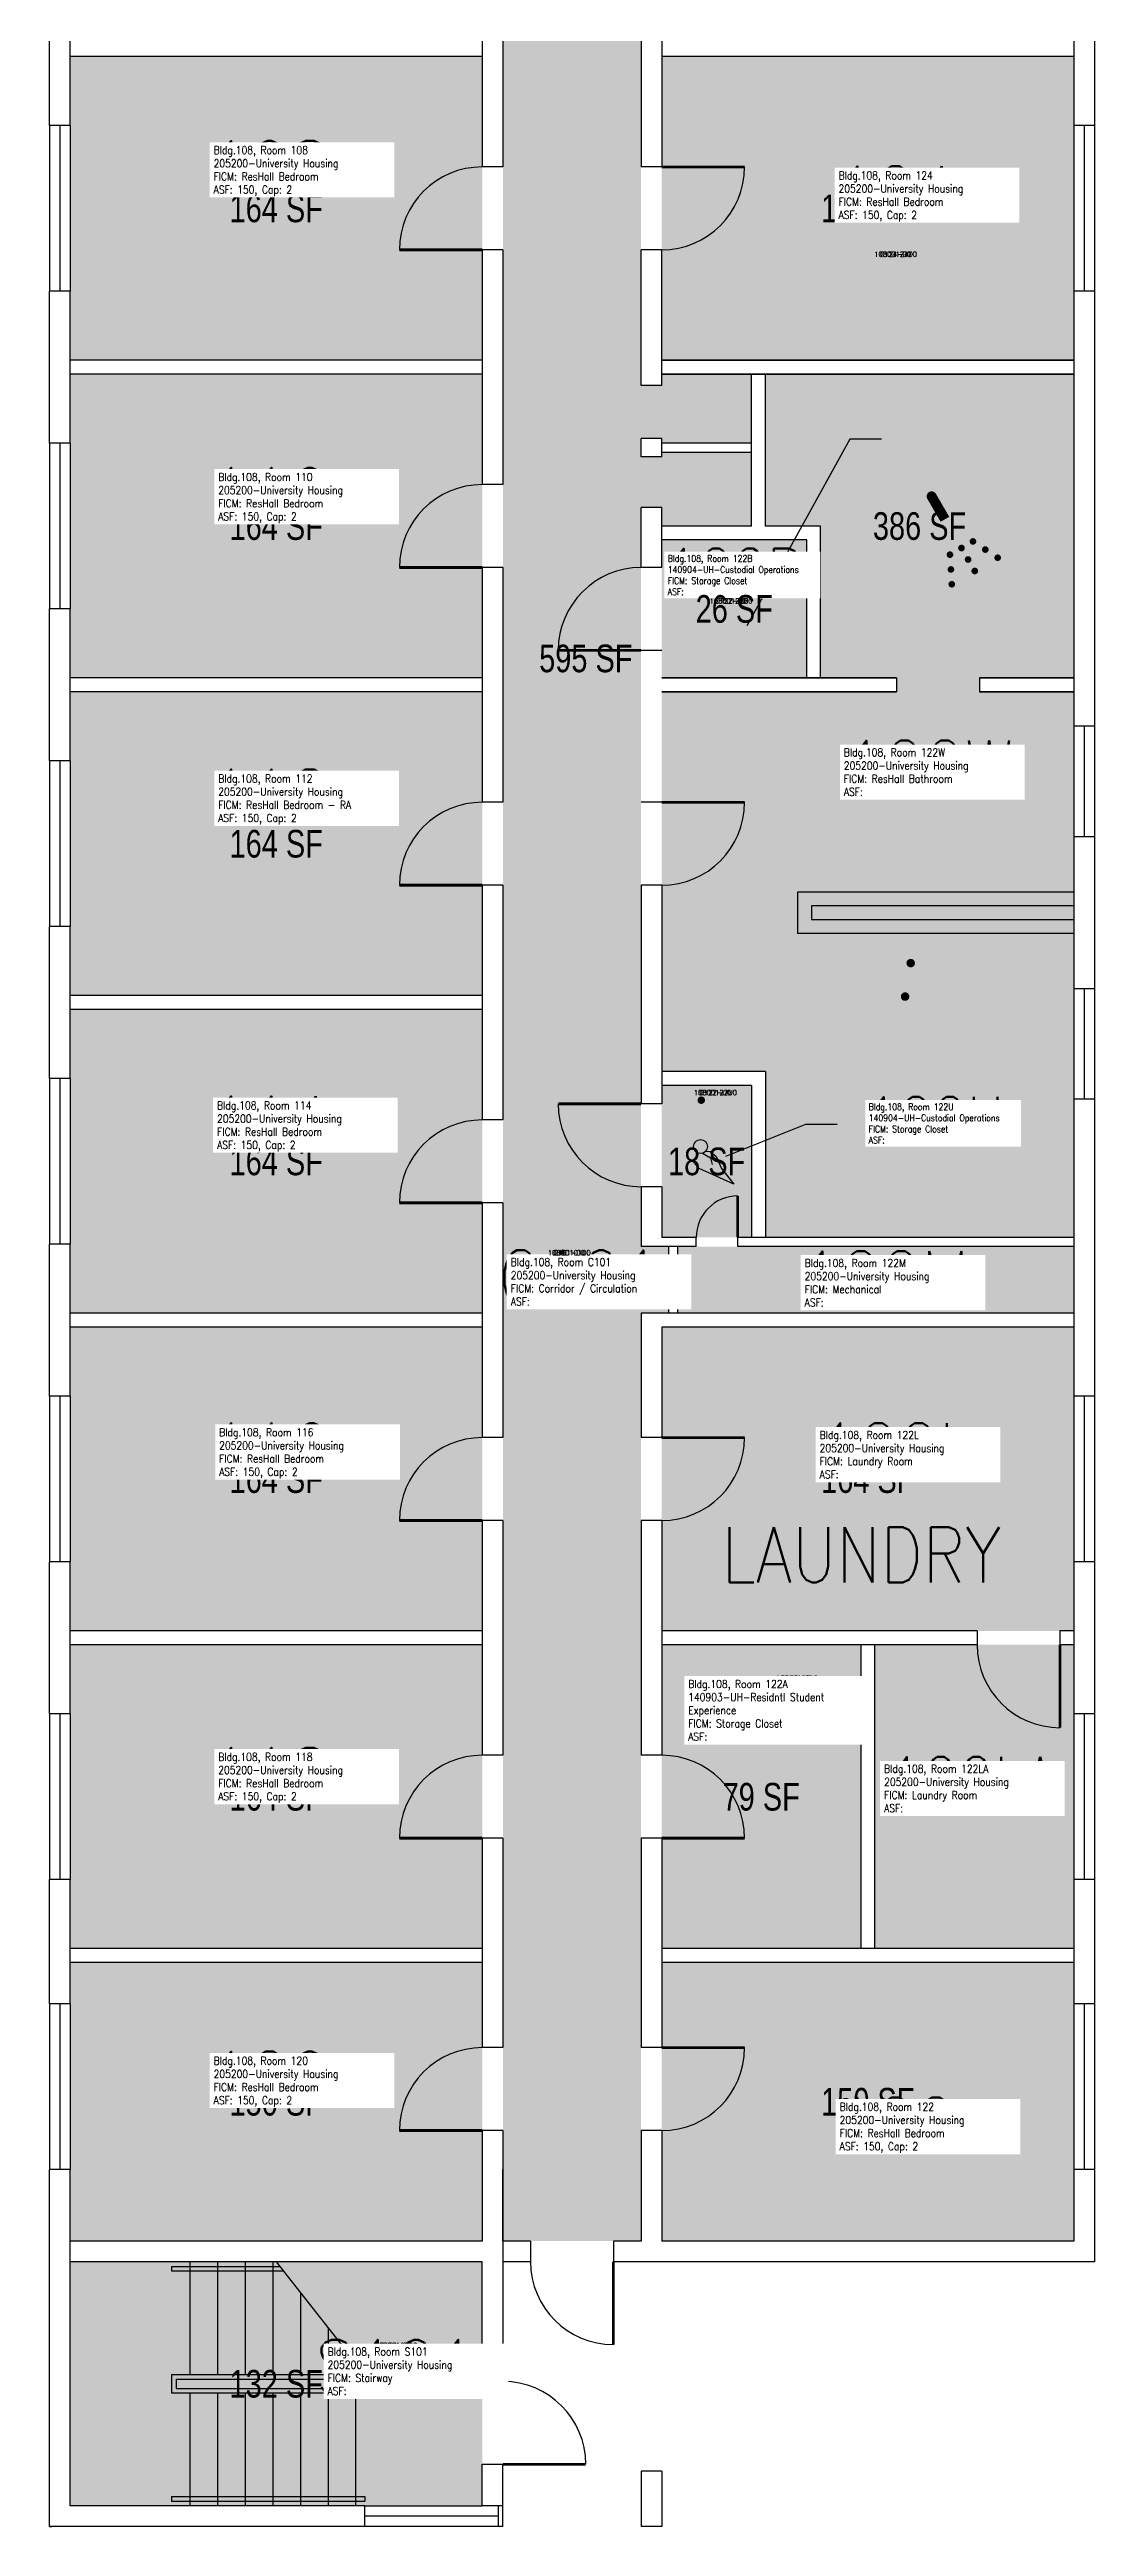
# Model space of a CAD drawing. Header units: inches. Extents: x -394 to 1224, y 0 to 3729.
# Drawn here: x 0 to 454, y 0 to 1076 of the extents above; entities that cross this region are included whole.
import ezdxf
from ezdxf.enums import TextEntityAlignment as Align

# ---------------------------------------------------------------- set-up
doc = ezdxf.new("R2010")
doc.units = ezdxf.units.IN
doc.header["$LTSCALE"] = 0.25
doc.header["$MEASUREMENT"] = 0
doc.layers.get('0').update_dxf_attribs({"linetype": 'CONTINUOUS'})
for name, color, linetype in [('A-DOOR', 2, 'CONTINUOUS'), ('A-FLOR', 3, 'CONTINUOUS'), ('A-GLAZ', 1, 'CONTINUOUS'), ('A-GLAZ-SILL', 2, 'CONTINUOUS'), ('A-IDEN-ICON', 4, 'CONTINUOUS'), ('A-IDEN-RNUM', 7, 'CONTINUOUS'), ('A-IDEN-SNUM', 4, 'CONTINUOUS'), ('A-IDEN-TEXT', 4, 'CONTINUOUS'), ('A-IDEN-VNUM', 4, 'CONTINUOUS'), ('A-WALL', 5, 'CONTINUOUS'), ('AREA-TEXT', 3, 'CONTINUOUS'), ('Rooms-Category-Color', 7, 'CONTINUOUS'), ('Rooms-College-Color', 7, 'CONTINUOUS'), ('Rooms-Department-Color', 7, 'CONTINUOUS'), ('Rooms-Division-Color', 7, 'CONTINUOUS'), ('Rooms-Information', 7, 'CONTINUOUS')]:
    doc.layers.add(name, color=color, linetype=linetype)
doc.styles.add('AREA', font='arial.ttf', dxfattribs={"width": 0.75, "height": 12})
doc.styles.add('ROOMSNUMBER', font='SIMPLEX.shx', dxfattribs={"height": 0.18})
doc.styles.add('ROOMVNUMBER', font='simplex.shx', dxfattribs={"width": 0.85})

# ---------------------------------------------------------------- blocks, each defined once
blk = doc.blocks.new('Cpshower')
at = {"color": 0, "linetype": 'ByBlock'}
blk.add_lwpolyline([(-0.015, 0.0396, 0, 0.06, 0), (0.005, 0.005, 0.06, 0.06, 0)], format="xyseb", dxfattribs=at)
for points, const_width in [([(-0.0319, 0.0624, 1), (-0.0281, 0.0689, 1)], 0.0075), ([(0.0302, -0.0036, 1), (0.0345, -0.0011, 1)], 0.005), ([(-0.0045, -0.0236, 1), (-0.0002, -0.0211, 1)], 0.005), ([(0.0128, -0.0136, 1), (0.0172, -0.0111, 1)], 0.005), ([(0.0228, -0.0309, 1), (0.0272, -0.0284, 1)], 0.005), ([(0.0488, -0.0159, 1), (0.0531, -0.0134, 1)], 0.005), ([(0.0675, -0.0282, 1), (0.0718, -0.0257, 1)], 0.005), ([(-0.0031, -0.0459, 1), (0.0012, -0.0434, 1)], 0.005), ([(-0.0018, -0.0682, 1), (0.0025, -0.0657, 1)], 0.005), ([(0.0328, -0.0482, 1), (0.0372, -0.0457, 1)], 0.005)]:
    blk.add_lwpolyline(points, format="xyb", close=True, dxfattribs=dict(at, const_width=const_width))
at = {"color": 0, "linetype": 'ByBlock', "const_width": 0.015}
blk.add_lwpolyline([(-0.01, 0.031), (-0.03, 0.0656)], dxfattribs=at)
blk = doc.blocks.new('Cpbath')
at = {"color": 0, "linetype": 'ByBlock', "const_width": 0.0127}
for points in [[(0.0571, 0.0168, 0.861492), (-0.0551, 0, 1)], [(0.0571, 0.0168, 0.729002), (-0.0084, -0.0042, 1)], [(-0.0551, 0, 0.726902), (0.0487, -0.0337, 1)], [(-0.0084, -0.0042, 0.609468), (0.0487, -0.0337, 1)]]:
    blk.add_lwpolyline(points, format="xyb", dxfattribs=at)
at = {"color": 0, "linetype": 'ByBlock', "const_width": 0.00637}
for points in [[(0.0544, 0.0152, 1), (0.0599, 0.0184, 1)], [(0.0459, -0.0353, 1), (0.0515, -0.0321, 1)]]:
    blk.add_lwpolyline(points, format="xyb", close=True, dxfattribs=at)
blk = doc.blocks.new('Cpcust')
at = {"color": 0, "linetype": 'ByBlock'}
for p, q in [((0.0171, -0.0639), (0.02, -0.0466)), ((0.0262, -0.0408), (0.0446, -0.0406)), ((0.0297, -0.0341), (0.0376, -0.0302)), ((0.0376, -0.0302), (0.0533, -0.0324)), ((0.0446, -0.0406), (0.0543, -0.0505)), ((0.0533, -0.0324), (0.0745, -0.0479)), ((0.0745, -0.0479), (0.1117, -0.0625)), ((0.0358, -0.0705), (0.0171, -0.0639)), ((0.1117, -0.0625), (0.0358, -0.0705))]:
    blk.add_line(p, q, dxfattribs=at)
at = {"color": 0, "linetype": 'ByBlock', "const_width": 0.0075}
blk.add_lwpolyline([(-0.0332, 0.0481, 1), (-0.0268, 0.0519, 1)], format="xyb", close=True, dxfattribs=at)
at = {"color": 0, "linetype": 'ByBlock', "const_width": 0.015}
blk.add_lwpolyline([(-0.03, 0.05), (0.01, -0.0193)], dxfattribs=at)
at = {"color": 0, "linetype": 'ByBlock'}
blk.add_circle((0.0158, -0.0313), 0.0141, dxfattribs=at)

msp = doc.modelspace()

# ---------------------------------------------------------------- hatches: boundary and pattern name
at = {"layer": 'Rooms-Category-Color', "true_color": 0xadadad}
for points in [[(197, 1499), (197, 155), (197, 155), (197, 124), (257, 124), (257, 527), (269, 527), (269, 556), (257, 556), (257, 877), (266, 877), (266, 869), (305, 869), (305, 901), (266, 901), (266, 899), (257, 899), (257, 907), (266, 907), (266, 905), (305, 905), (305, 935), (266, 935), (266, 930), (257, 930), (257, 1499)], [(445, 556), (273, 556), (273, 527), (445, 527)], [(188, 115), (9, 115), (9, 9), (137, 9), (188, 9)]]:
    msp.add_hatch(color=253, dxfattribs=at).paths.add_polyline_path(points)
at = {"layer": 'Rooms-Category-Color', "true_color": 0x728ef3}
for points in [[(188, 1073), (9, 1073), (9, 1043), (9, 971), (9, 941), (188, 941)], [(445, 971), (445, 1043), (445, 1073), (266, 1073), (266, 941), (445, 941)], [(188, 935), (9, 935), (9, 905), (9, 833), (9, 803), (188, 803)], [(404, 797), (445, 797), (445, 782), (445, 734), (445, 668), (445, 620), (445, 560), (311, 560), (311, 632), (266, 632), (266, 797), (368, 797), (368, 803), (335, 803), (335, 869), (311, 869), (311, 935), (445, 935), (445, 803), (404, 803)], [(329, 803), (266, 803), (266, 863), (329, 863)], [(188, 797), (9, 797), (9, 767), (9, 695), (9, 665), (188, 665)], [(188, 659), (9, 659), (9, 629), (9, 557), (9, 527), (188, 527)], [(305, 560), (266, 560), (266, 626), (305, 626)], [(188, 521), (9, 521), (9, 491), (9, 419), (9, 389), (188, 389)], [(445, 419), (445, 491), (445, 521), (266, 521), (266, 389), (445, 389)], [(188, 383), (9, 383), (9, 353), (9, 281), (9, 251), (188, 251)], [(352.5, 383), (266, 383), (266, 251), (352.5, 251)], [(445, 383), (358.5, 383), (358.5, 251), (445, 251)], [(188, 245), (9, 245), (9, 227), (9, 155), (9, 124), (188, 124)], [(445, 245), (266, 245), (266, 124), (445, 124), (445, 155), (445, 227)]]:
    msp.add_hatch(color=171, dxfattribs=at).paths.add_polyline_path(points)
at = {"layer": 'Rooms-College-Color', "true_color": 0xadadad}
for points in [[(197, 1499), (197, 155), (197, 155), (197, 124), (257, 124), (257, 527), (269, 527), (269, 556), (257, 556), (257, 877), (266, 877), (266, 869), (305, 869), (305, 901), (266, 901), (266, 899), (257, 899), (257, 907), (266, 907), (266, 905), (305, 905), (305, 935), (266, 935), (266, 930), (257, 930), (257, 1499)], [(188, 1073), (9, 1073), (9, 1043), (9, 971), (9, 941), (188, 941)], [(445, 971), (445, 1043), (445, 1073), (266, 1073), (266, 941), (445, 941)], [(188, 935), (9, 935), (9, 905), (9, 833), (9, 803), (188, 803)], [(404, 797), (445, 797), (445, 782), (445, 734), (445, 668), (445, 620), (445, 560), (311, 560), (311, 632), (266, 632), (266, 797), (368, 797), (368, 803), (335, 803), (335, 869), (311, 869), (311, 935), (445, 935), (445, 803), (404, 803)], [(329, 803), (266, 803), (266, 863), (329, 863)], [(188, 797), (9, 797), (9, 767), (9, 695), (9, 665), (188, 665)], [(188, 659), (9, 659), (9, 629), (9, 557), (9, 527), (188, 527)], [(305, 560), (266, 560), (266, 626), (305, 626)], [(445, 556), (273, 556), (273, 527), (445, 527)], [(188, 521), (9, 521), (9, 491), (9, 419), (9, 389), (188, 389)], [(445, 419), (445, 491), (445, 521), (266, 521), (266, 389), (445, 389)], [(188, 383), (9, 383), (9, 353), (9, 281), (9, 251), (188, 251)], [(352.5, 383), (266, 383), (266, 251), (352.5, 251)], [(445, 383), (358.5, 383), (358.5, 251), (445, 251)], [(188, 245), (9, 245), (9, 227), (9, 155), (9, 124), (188, 124)], [(445, 245), (266, 245), (266, 124), (445, 124), (445, 155), (445, 227)], [(188, 115), (9, 115), (9, 9), (137, 9), (188, 9)]]:
    msp.add_hatch(color=253, dxfattribs=at).paths.add_polyline_path(points)
at = {"layer": 'Rooms-Department-Color', "true_color": 0xacacac}
for points in [[(197, 1499), (197, 155), (197, 155), (197, 124), (257, 124), (257, 527), (269, 527), (269, 556), (257, 556), (257, 877), (266, 877), (266, 869), (305, 869), (305, 901), (266, 901), (266, 899), (257, 899), (257, 907), (266, 907), (266, 905), (305, 905), (305, 935), (266, 935), (266, 930), (257, 930), (257, 1499)], [(445, 556), (273, 556), (273, 527), (445, 527)], [(188, 115), (9, 115), (9, 9), (137, 9), (188, 9)]]:
    msp.add_hatch(color=253, dxfattribs=at).paths.add_polyline_path(points)
at = {"layer": 'Rooms-Department-Color', "true_color": 0x604aed}
for points in [[(188, 1073), (9, 1073), (9, 1043), (9, 971), (9, 941), (188, 941)], [(445, 971), (445, 1043), (445, 1073), (266, 1073), (266, 941), (445, 941)], [(188, 935), (9, 935), (9, 905), (9, 833), (9, 803), (188, 803)], [(404, 797), (445, 797), (445, 782), (445, 734), (445, 668), (445, 620), (445, 560), (311, 560), (311, 632), (266, 632), (266, 797), (368, 797), (368, 803), (335, 803), (335, 869), (311, 869), (311, 935), (445, 935), (445, 803), (404, 803)], [(329, 803), (266, 803), (266, 863), (329, 863)], [(188, 797), (9, 797), (9, 767), (9, 695), (9, 665), (188, 665)], [(188, 659), (9, 659), (9, 629), (9, 557), (9, 527), (188, 527)], [(305, 560), (266, 560), (266, 626), (305, 626)], [(188, 521), (9, 521), (9, 491), (9, 419), (9, 389), (188, 389)], [(445, 419), (445, 491), (445, 521), (266, 521), (266, 389), (445, 389)], [(188, 383), (9, 383), (9, 353), (9, 281), (9, 251), (188, 251)], [(352.5, 383), (266, 383), (266, 251), (352.5, 251)], [(445, 383), (358.5, 383), (358.5, 251), (445, 251)], [(188, 245), (9, 245), (9, 227), (9, 155), (9, 124), (188, 124)], [(445, 245), (266, 245), (266, 124), (445, 124), (445, 155), (445, 227)]]:
    msp.add_hatch(color=173, dxfattribs=at).paths.add_polyline_path(points)
at = {"layer": 'Rooms-Division-Color', "true_color": 0xadadad}
for points in [[(197, 1499), (197, 155), (197, 155), (197, 124), (257, 124), (257, 527), (269, 527), (269, 556), (257, 556), (257, 877), (266, 877), (266, 869), (305, 869), (305, 901), (266, 901), (266, 899), (257, 899), (257, 907), (266, 907), (266, 905), (305, 905), (305, 935), (266, 935), (266, 930), (257, 930), (257, 1499)], [(445, 556), (273, 556), (273, 527), (445, 527)], [(188, 115), (9, 115), (9, 9), (137, 9), (188, 9)]]:
    msp.add_hatch(color=253, dxfattribs=at).paths.add_polyline_path(points)
at = {"layer": 'Rooms-Division-Color', "true_color": 0x604aed}
for points in [[(188, 1073), (9, 1073), (9, 1043), (9, 971), (9, 941), (188, 941)], [(445, 971), (445, 1043), (445, 1073), (266, 1073), (266, 941), (445, 941)], [(188, 935), (9, 935), (9, 905), (9, 833), (9, 803), (188, 803)], [(404, 797), (445, 797), (445, 782), (445, 734), (445, 668), (445, 620), (445, 560), (311, 560), (311, 632), (266, 632), (266, 797), (368, 797), (368, 803), (335, 803), (335, 869), (311, 869), (311, 935), (445, 935), (445, 803), (404, 803)], [(329, 803), (266, 803), (266, 863), (329, 863)], [(188, 797), (9, 797), (9, 767), (9, 695), (9, 665), (188, 665)], [(188, 659), (9, 659), (9, 629), (9, 557), (9, 527), (188, 527)], [(305, 560), (266, 560), (266, 626), (305, 626)], [(188, 521), (9, 521), (9, 491), (9, 419), (9, 389), (188, 389)], [(445, 419), (445, 491), (445, 521), (266, 521), (266, 389), (445, 389)], [(188, 383), (9, 383), (9, 353), (9, 281), (9, 251), (188, 251)], [(352.5, 383), (266, 383), (266, 251), (352.5, 251)], [(445, 383), (358.5, 383), (358.5, 251), (445, 251)], [(188, 245), (9, 245), (9, 227), (9, 155), (9, 124), (188, 124)], [(445, 245), (266, 245), (266, 124), (445, 124), (445, 155), (445, 227)]]:
    msp.add_hatch(color=173, dxfattribs=at).paths.add_polyline_path(points)

# ---------------------------------------------------------------- linework, layer by layer
at = {"layer": 'A-DOOR', "const_width": 1.2}
for points in [[(266, 1025), (302, 1025)], [(188, 989), (152, 989)], [(188, 851), (152, 851)], [(257, 815), (221, 815)], [(266, 749), (302, 749)], [(188, 713), (152, 713)], [(257, 618), (221, 618)], [(188, 575), (152, 575)], [(299, 560), (299, 578)], [(266, 473), (302, 473)], [(188, 437), (152, 437)], [(439, 383), (439, 347)], [(188, 299), (152, 299)], [(266, 299), (302, 299)], [(266, 208), (302, 208)], [(188, 172), (152, 172)], [(245, 115), (245, 79)], [(197, 27), (233, 27)]]:
    msp.add_lwpolyline(points, dxfattribs=at)
at = {"layer": 'A-DOOR'}
for centre, radius, start, end in [((188, 989), 36, 90, 180), ((266, 1025), 36, 270, 360), ((188, 851), 36, 90, 180), ((257, 815), 36, 90, 180), ((188, 713), 36, 90, 180), ((266, 749), 36, 270, 360), ((257, 618), 36, 180, 270), ((188, 575), 36, 90, 180), ((299, 560), 18, 90, 180), ((188, 437), 36, 90, 180), ((266, 473), 36, 270, 360), ((439, 383), 36, 180, 270), ((188, 299), 36, 90, 180), ((266, 299), 36, 360, 90), ((188, 172), 36, 90, 180), ((266, 208), 36, 270, 360), ((245, 115), 36, 180, 270), ((197, 27), 36, 360, 90)]:
    msp.add_arc(centre, radius, start, end, dxfattribs=at)
at = {"layer": 'A-FLOR'}
for p, q in [((53, 113), (100.1, 113)), ((53, 113), (53, 111)), ((53, 111), (101.6, 111)), ((61, 115), (61, 66)), ((73, 115), (73, 66)), ((85, 115), (85, 66)), ((97, 115), (97, 66)), ((98.5, 115), (137, 66)), ((109, 101.6), (109, 66)), ((121, 86.4), (121, 66)), ((53, 66), (53, 58)), ((53, 66), (137, 66)), ((133, 71.1), (133, 66)), ((137, 66), (137, 64)), ((53, 58), (137, 58)), ((55, 64), (55, 60)), ((55, 64), (137, 64)), ((55, 60), (137, 60)), ((61, 58), (61, 9)), ((73, 58), (73, 9)), ((85, 58), (85, 9)), ((97, 58), (97, 9)), ((109, 58), (109, 9)), ((121, 58), (121, 9)), ((133, 58), (133, 9)), ((137, 60), (137, 58)), ((53, 13), (53, 11)), ((53, 13), (137, 13)), ((53, 11), (137, 11)), ((137, 13), (137, 11))]:
    msp.add_line(p, q, dxfattribs=at)
at = {"layer": 'A-GLAZ'}
for p, q in [((4.5, 1043), (4.5, 971)), ((449.5, 1043), (449.5, 971)), ((4.5, 905), (4.5, 833)), ((449.5, 782), (449.5, 734)), ((4.5, 767), (4.5, 695)), ((449.5, 668), (449.5, 620)), ((4.5, 629), (4.5, 557)), ((4.5, 491), (4.5, 419)), ((449.5, 491), (449.5, 419)), ((4.5, 353), (4.5, 281)), ((449.5, 353), (449.5, 281)), ((4.5, 227), (4.5, 155)), ((449.5, 227), (449.5, 155)), ((195, 4.5), (137, 4.5))]:
    msp.add_line(p, q, dxfattribs=at)
at = {"layer": 'A-GLAZ-SILL'}
for p, q in [((0, 1043), (0, 971)), ((9, 1043), (9, 971)), ((445, 1043), (445, 971)), ((454, 1043), (454, 971)), ((0, 905), (0, 833)), ((9, 905), (9, 833)), ((445, 782), (445, 734)), ((454, 782), (454, 734)), ((0, 767), (0, 695)), ((9, 767), (9, 695)), ((445, 668), (445, 620)), ((454, 668), (454, 620)), ((0, 629), (0, 557)), ((9, 629), (9, 557)), ((0, 491), (0, 419)), ((9, 491), (9, 419)), ((445, 491), (445, 419)), ((454, 491), (454, 419)), ((0, 353), (0, 281)), ((9, 353), (9, 281)), ((445, 353), (445, 281)), ((454, 353), (454, 281)), ((0, 227), (0, 155)), ((9, 227), (9, 155)), ((445, 227), (445, 155)), ((454, 227), (454, 155)), ((137, 9), (188, 9)), ((195, 0), (137, 0))]:
    msp.add_line(p, q, dxfattribs=at)
at = {"layer": 'A-IDEN-TEXT'}
for p, q in [((347.7, 906.7), (303, 825.7)), ((361.5, 906.7), (347.7, 906.7)), ((328.4, 609), (293.7, 595.1)), ((342.2, 609), (328.4, 609))]:
    msp.add_line(p, q, dxfattribs=at)
at = {"layer": 'A-WALL'}
for p, q in [((257, 1265), (257, 1025)), ((266, 1265), (266, 1025)), ((188, 1127), (188, 1025)), ((197, 1127), (197, 1025)), ((0, 1043), (0, 1109)), ((9, 1043), (9, 1109)), ((445, 1109), (445, 1043)), ((454, 1109), (454, 1043)), ((188, 1073), (9, 1073)), ((445, 1073), (266, 1073)), ((9, 1043), (0, 1043)), ((454, 1043), (445, 1043)), ((197, 1025), (188, 1025)), ((266, 1025), (257, 1025)), ((197, 989), (188, 989)), ((188, 989), (188, 887)), ((197, 989), (197, 887)), ((266, 989), (257, 989)), ((257, 930), (257, 989)), ((266, 930), (266, 989)), ((9, 971), (0, 971)), ((0, 905), (0, 971)), ((9, 905), (9, 971)), ((454, 971), (445, 971)), ((445, 971), (445, 782)), ((454, 971), (454, 782)), ((188, 941), (9, 941)), ((445, 941), (266, 941)), ((266, 941), (445, 941)), ((188, 935), (9, 935)), ((266, 930), (257, 930)), ((445, 935), (266, 935)), ((266, 935), (445, 935)), ((281, 935), (266, 935)), ((305, 869), (305, 935)), ((311, 869), (311, 935)), ((311, 877), (311, 917.9)), ((9, 905), (0, 905)), ((266, 907), (257, 907)), ((257, 899), (257, 907)), ((266, 899), (266, 907)), ((305, 905), (266, 905)), ((266, 899), (257, 899)), ((305, 901), (266, 901)), ((197, 887), (188, 887)), ((266, 877), (257, 877)), ((257, 851), (257, 877)), ((266, 851), (266, 877)), ((305, 869), (266, 869)), ((329, 863), (266, 863)), ((335, 869), (311, 869)), ((329, 803), (329, 863)), ((335, 803), (335, 869)), ((197, 851), (188, 851)), ((188, 851), (188, 749)), ((197, 851), (197, 749)), ((266, 851), (257, 851)), ((0, 767), (0, 833)), ((9, 833), (0, 833)), ((9, 767), (9, 833)), ((266, 815), (257, 815)), ((188, 803), (9, 803)), ((188, 797), (9, 797)), ((368, 803), (266, 803)), ((266, 803), (368, 803)), ((368, 803), (266, 803)), ((368, 797), (266, 797)), ((266, 797), (368, 797)), ((368, 797), (266, 797)), ((368, 803), (368, 797)), ((368, 803), (368, 797)), ((445, 803), (404, 803)), ((404, 803), (404, 797)), ((404, 803), (404, 797)), ((445, 803), (404, 803)), ((404, 803), (445, 803)), ((445, 797), (404, 797)), ((445, 797), (404, 797)), ((404, 797), (445, 797)), ((454, 782), (445, 782)), ((9, 767), (0, 767)), ((197, 749), (188, 749)), ((266, 749), (257, 749)), ((454, 734), (445, 734)), ((445, 734), (445, 668)), ((454, 734), (454, 668)), ((197, 713), (188, 713)), ((188, 713), (188, 611)), ((197, 713), (197, 611)), ((266, 713), (257, 713)), ((257, 713), (257, 618)), ((266, 713), (266, 618)), ((445, 710), (325, 710)), ((325, 710), (325, 692)), ((445, 704), (331, 704)), ((331, 704), (331, 698)), ((9, 695), (0, 695)), ((0, 629), (0, 695)), ((9, 629), (9, 695)), ((445, 692), (325, 692)), ((445, 698), (331, 698)), ((454, 668), (445, 668)), ((188, 665), (9, 665)), ((188, 659), (9, 659)), ((9, 629), (0, 629)), ((311, 632), (266, 632)), ((305, 626), (266, 626)), ((305, 626), (305, 560)), ((311, 632), (311, 560)), ((266, 618), (257, 618)), ((266, 618), (257, 618)), ((266, 618), (257, 618)), ((311, 618), (311, 577.1)), ((454, 620), (445, 620)), ((445, 620), (445, 491)), ((454, 620), (454, 491)), ((197, 611), (188, 611)), ((257, 582), (257, 556)), ((266, 582), (257, 582)), ((266, 582), (266, 560)), ((197, 575), (188, 575)), ((188, 575), (188, 473)), ((197, 575), (197, 473)), ((281, 560), (266, 560)), ((281, 556), (281, 560)), ((445, 560), (299, 560)), ((299, 556), (299, 560)), ((0, 491), (0, 557)), ((9, 557), (0, 557)), ((9, 491), (9, 557)), ((281, 556), (257, 556)), ((269, 527), (269, 556)), ((273, 527), (273, 556)), ((445, 556), (299, 556)), ((188, 527), (9, 527)), ((188, 521), (9, 521)), ((445, 527), (257, 527)), ((257, 527), (257, 473)), ((445, 521), (266, 521)), ((266, 521), (266, 473)), ((9, 491), (0, 491)), ((454, 491), (445, 491)), ((197, 473), (188, 473)), ((266, 473), (257, 473)), ((197, 437), (188, 437)), ((188, 437), (188, 335)), ((197, 437), (197, 335)), ((266, 437), (257, 437)), ((257, 437), (257, 335)), ((266, 437), (266, 335)), ((9, 419), (0, 419)), ((0, 353), (0, 419)), ((9, 353), (9, 419)), ((454, 419), (445, 419)), ((445, 419), (445, 353)), ((454, 419), (454, 353)), ((188, 389), (9, 389)), ((403, 389), (266, 389)), ((403, 389), (403, 383)), ((445, 389), (439, 389)), ((439, 389), (439, 383)), ((188, 383), (9, 383)), ((403, 383), (266, 383)), ((352.5, 383), (352.5, 251)), ((358.5, 383), (358.5, 251)), ((445, 383), (439, 383)), ((9, 353), (0, 353)), ((454, 353), (445, 353)), ((197, 335), (188, 335)), ((266, 335), (257, 335)), ((197, 299), (188, 299)), ((188, 299), (188, 208)), ((197, 299), (197, 208)), ((266, 299), (257, 299)), ((257, 299), (257, 208)), ((266, 299), (266, 208)), ((9, 281), (0, 281)), ((0, 227), (0, 281)), ((9, 227), (9, 281)), ((454, 281), (445, 281)), ((445, 281), (445, 227)), ((454, 281), (454, 227)), ((188, 251), (9, 251)), ((445, 251), (266, 251)), ((188, 245), (9, 245)), ((445, 245), (266, 245)), ((9, 227), (0, 227)), ((454, 227), (445, 227)), ((197, 208), (188, 208)), ((266, 208), (257, 208)), ((197, 172), (188, 172)), ((188, 172), (188, 124)), ((197, 172), (197, 63)), ((257, 172), (257, 124)), ((266, 172), (257, 172)), ((266, 172), (266, 124)), ((0, 0), (0, 155)), ((9, 155), (0, 155)), ((9, 9), (9, 155)), ((197, 124), (197, 155)), ((454, 155), (445, 155)), ((445, 155), (445, 124)), ((454, 155), (454, 115)), ((188, 124), (9, 124)), ((209, 124), (197, 124)), ((209, 124), (209, 115)), ((257, 124), (245, 124)), ((245, 124), (245, 115)), ((445, 124), (266, 124)), ((188, 115), (9, 115)), ((188, 63), (188, 115)), ((209, 115), (197, 115)), ((454, 115), (245, 115)), ((188, 63), (197, 63)), ((188, 9), (188, 27)), ((188, 27), (197, 27)), ((197, 9), (197, 27)), ((266, 24), (257, 24)), ((257, 24), (257, 0)), ((266, 24), (266, 0)), ((137, 0), (0, 0)), ((0, 0), (1, 0)), ((0, 0), (1, 0)), ((137, 9), (9, 9)), ((137, 0), (137, 9)), ((197, 9), (188, 9)), ((195, 0), (195, 9)), ((197, 0), (195, 0)), ((197, 0), (197, 9)), ((266, 0), (257, 0))]:
    msp.add_line(p, q, dxfattribs=at)

# ---------------------------------------------------------------- block references
at = {"layer": 'A-IDEN-ICON'}
for name, p, xscale, yscale, zscale, rotation in [('Cpshower', (391.9, 863), 288, 288, 12, 2.779211088058574e-09), ('Cpbath', (357.7, 674.3), 288, 288, 12, 2.779211088058574e-09), ('Cpcust', (283.3, 607), 215.9999999996965, 215.9999999996965, 215.9999999996965, 329.5961265694443)]:
    msp.add_blockref(name, p, dxfattribs=dict(at, xscale=xscale, yscale=yscale, zscale=zscale, rotation=rotation))

# ---------------------------------------------------------------- texts
at = {"layer": 'A-IDEN-RNUM', "style": 'ROOMSNUMBER'}
for s, p in [('0108-00', (99.7, 1016.2)), ('0124-00', (367.6, 987.1)), ('0110-00', (99.7, 874.2)), ('0122-B0', (296.1, 836.5)), ('0122-W0', (382, 756.8)), ('0112-00', (99.7, 743.2)), ('0114-00', (95.6, 618.9)), ('0122-U0', (289.3, 622.9)), ('C101-00', (225.8, 553.3)), ('0122-M0', (363, 546.7)), ('0116-00', (95.6, 476.9)), ('0122-L0', (367.6, 471.9)), ('0122-A0', (324.7, 368.4)), ('0118-00', (95.6, 335.9)), ('0122-LA', (398.2, 327)), ('0120-00', (95.6, 203.9)), ('0122-00', (367.6, 178.9)), ('S101-00', (150.5, 78.7))]:
    msp.add_text(s, height=2.16, dxfattribs=at).set_placement(p, align=Align.MIDDLE)
at = {"layer": 'A-IDEN-SNUM', "style": 'ROOMSNUMBER'}
for s, p in [('1080010800', (99.7, 1016.2)), ('1080012400', (367.6, 987.1)), ('1080011000', (99.7, 874.2)), ('10800122B0', (296.1, 836.5)), ('10800122W0', (382, 756.8)), ('1080011200', (99.7, 743.2)), ('1080011400', (95.6, 618.9)), ('10800122U0', (289.3, 622.9)), ('1080C10100', (225.8, 553.3)), ('10800122M0', (363, 546.7)), ('1080011600', (95.6, 476.9)), ('10800122L0', (367.6, 471.9)), ('10800122A0', (324.7, 368.4)), ('1080011800', (95.6, 335.9)), ('10800122LA', (398.2, 327)), ('1080012000', (95.6, 203.9)), ('1080012200', (367.6, 178.9)), ('1080S10100', (150.5, 78.7))]:
    msp.add_text(s, height=2.16, dxfattribs=at).set_placement(p, align=Align.MIDDLE)
at = {"layer": 'A-IDEN-TEXT', "insert": (292, 434.1), "char_height": 24, "width": 162.6, "attachment_point": 1, "rotation": 0, "style": 'ROOMVNUMBER'}
msp.add_mtext('LAUNDRY', dxfattribs=at)
at = {"layer": 'A-IDEN-VNUM', "style": 'ROOMVNUMBER'}
for s, height, width, p in [('108', 24, 0.85, (95.6, 1024.3)), ('124', 24, 0.85, (367.6, 1013.3)), ('110', 24, 0.85, (95.6, 882.3)), ('122B', 20.25, 0.85, (297.3, 849.1)), ('122W', 24, 0.85, (382, 763.8)), ('112', 24, 0.85, (95.6, 751.3)), ('114', 24, 0.85, (95.6, 609.3)), ('122U', 20.25, 0.85, (384.6, 610.9)), ('C101', 24, 0.85, (230.5, 542.4)), ('122M', 24, 0.85, (363, 542)), ('116', 24, 0.85, (95.6, 467.3)), ('122L', 24, 0.85, (367.6, 467.3)), ('122A', 24, 0.85, (312.5, 353.4)), ('118', 24, 0.85, (95.6, 326.3)), ('122LA', 24, 0.75, (400.7, 322.3)), ('120', 24, 0.85, (95.6, 194.3)), ('122', 24, 0.85, (367.6, 174.3)), ('S101', 24, 0.85, (150.5, 69.1))]:
    msp.add_text(s, height=height, dxfattribs=dict(at, width=width)).set_placement(p, align=Align.MIDDLE)
at = {"layer": 'AREA-TEXT', "style": 'AREA', "width": 0.75}
for s, p in [('164 SF', (98.5, 1007)), ('164 SF', (355.5, 1007)), ('164 SF', (98.5, 869)), ('386 SF', (378, 869)), ('26 SF', (297.5, 833)), ('595 SF', (233, 811.5)), ('164 SF', (98.5, 731)), ('164 SF', (98.5, 593)), ('18 SF', (285.5, 593)), ('35 SF', (359, 541.5)), ('164 SF', (98.5, 455)), ('164 SF', (355.5, 455)), ('164 SF', (98.5, 317)), ('79 SF', (309.2, 317)), ('79 SF', (401.7, 317)), ('150 SF', (98.5, 184.5)), ('150 SF', (355.5, 184.5)), ('132 SF', (98.5, 62))]:
    msp.add_text(s, height=12, dxfattribs=at).set_placement(p, align=Align.MIDDLE_CENTER)

# ---------------------------------------------------------------- next in the draw order: texts
at = {"layer": 'Rooms-Information', "attachment_point": 7, "style": 'ROOMVNUMBER', "bg_fill": 3, "box_fill_scale": 1.5, "bg_fill_color": 256, "bg_fill_true_color": 13158600, "bg_fill_transparency": 0}
for s, insert, char_height, width in [('Bldg.108, Room 108^M^J205200-University Housing^M^JFICM: ResHall Bedroom^M^JASF: 150, Cap: 2', (71.3, 1012.3), 3.429, 76.8), ('Bldg.108, Room 124^M^J205200-University Housing^M^JFICM: ResHall Bedroom^M^JASF: 150, Cap: 2', (342.8, 1001.3), 3.429, 76.8), ('Bldg.108, Room 110^M^J205200-University Housing^M^JFICM: ResHall Bedroom^M^JASF: 150, Cap: 2', (73.3, 870.3), 3.429, 76.8), ('Bldg.108, Room 122B^M^J140904-UH-Custodial Operations^M^JFICM: Storage Closet^M^JASF: ', (268.6, 839), 2.893, 64.8), ('Bldg.108, Room 122W^M^J205200-University Housing^M^JFICM: ResHall Bathroom^M^JASF: ', (345.1, 751.8), 3.429, 76.8), ('Bldg.108, Room 112^M^J205200-University Housing^M^JFICM: ResHall Bedroom - RA^M^JASF: 150, Cap: 2', (73.3, 739.3), 3.429, 76.8), ('Bldg.108, Room 114^M^J205200-University Housing^M^JFICM: ResHall Bedroom^M^JASF: 150, Cap: 2', (72.8, 597.3), 3.429, 76.8), ('Bldg.108, Room 122U^M^J140904-UH-Custodial Operations^M^JFICM: Storage Closet^M^JASF: ', (355.9, 600.8), 2.893, 64.8), ('Bldg.108, Room C101^M^J205200-University Housing^M^JFICM: Corridor / Circulation^M^JASF: ', (200.4, 530.4), 3.429, 76.8), ('Bldg.108, Room 122M^M^J205200-University Housing^M^JFICM: Mechanical^M^JASF: ', (328.1, 530), 3.429, 76.8), ('Bldg.108, Room 116^M^J205200-University Housing^M^JFICM: ResHall Bedroom^M^JASF: 150, Cap: 2', (73.7, 455.3), 3.429, 76.8), ('Bldg.108, Room 122L^M^J205200-University Housing^M^JFICM: Laundry Room^M^JASF: ', (334.6, 455.3), 3.429, 76.8), ('Bldg.108, Room 122A^M^J140903-UH-Residntl Student Experience^M^JFICM: Storage Closet^M^JASF: ', (277.5, 341.4), 3.429, 76.8), ('Bldg.108, Room 118^M^J205200-University Housing^M^JFICM: ResHall Bedroom^M^JASF: 150, Cap: 2', (73.3, 314.3), 3.429, 76.8), ('Bldg.108, Room 122LA^M^J205200-University Housing^M^JFICM: Laundry Room^M^JASF: ', (362.6, 310.3), 3.429, 76.8), ('Bldg.108, Room 120^M^J205200-University Housing^M^JFICM: ResHall Bedroom^M^JASF: 150, Cap: 2', (71.3, 182.3), 3.429, 76.8), ('Bldg.108, Room 122^M^J205200-University Housing^M^JFICM: ResHall Bedroom^M^JASF: 150, Cap: 2', (343.3, 162.3), 3.429, 76.8), ('Bldg.108, Room S101^M^J205200-University Housing^M^JFICM: Stairway^M^JASF: ', (120.8, 57.1), 3.429, 76.8)]:
    msp.add_mtext(s, dxfattribs=dict(at, insert=insert, char_height=char_height, width=width))

doc.saveas('drawing.dxf')
